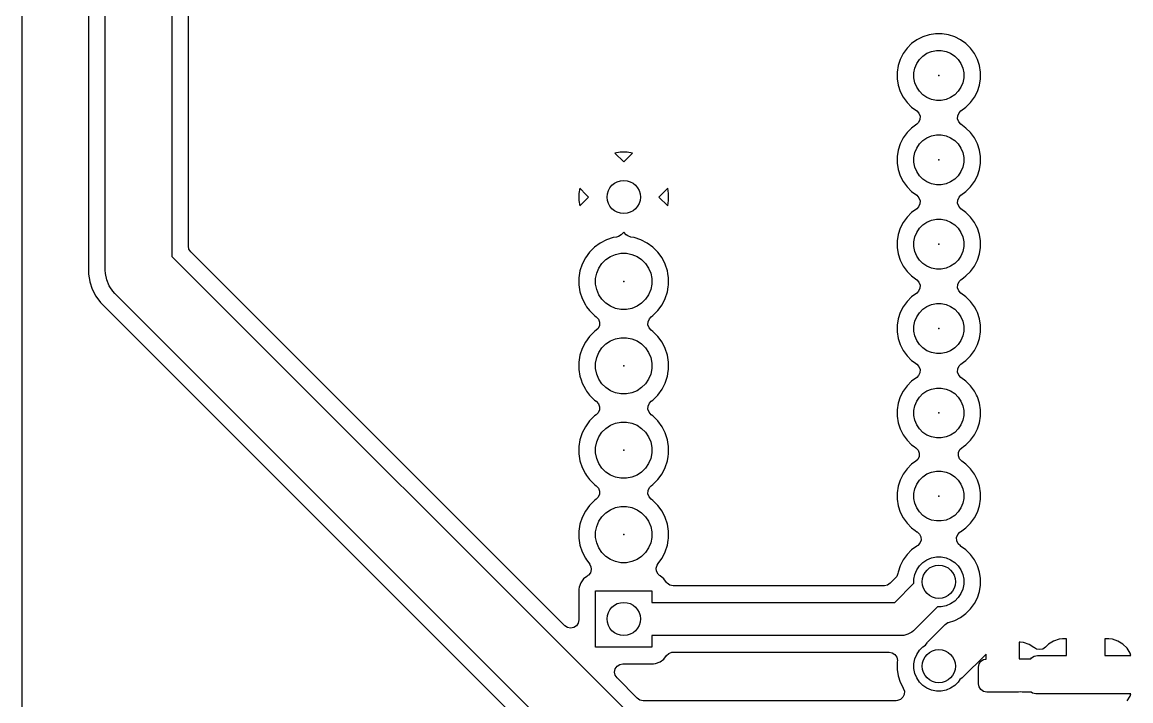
# Model space of a CAD drawing. Header units: millimetres. Extents: x 112.5 to 178.5, y -147 to -65.5.
# Drawn here: x 112.5 to 145.86, y -128.31 to -107.89 of the extents above; entities that cross this region are included whole.
import ezdxf

# ---------------------------------------------------------------- set-up
doc = ezdxf.new("R2010")
doc.units = ezdxf.units.MM
doc.layers.add('B.Cu', color=153, linetype='CONTINUOUS', true_color=0x4d7fc4)

msp = doc.modelspace()

# ---------------------------------------------------------------- linework, layer by layer
at = {"layer": 'B.Cu', "linetype": 'CONTINUOUS'}
for p, q in [((112.5005, -138.768703), (112.5005, -94.702123)), ((115, -115.35), (115, -99.25)), ((114.4995, -99.999497), (114.4995, -115.468087)), ((117, -105.974999), (117, -114.935786)), ((117.5005, -111.825033), (117.5005, -106.7245)), ((139.598439, -108.327408), (139.422502, -108.417053)), ((139.598443, -108.327407), (139.598439, -108.327408)), ((139.786239, -108.266389), (139.598443, -108.327407)), ((139.981258, -108.235501), (139.786239, -108.266389)), ((139.981266, -108.2355), (139.981258, -108.235501)), ((139.981269, -108.2355), (139.981266, -108.2355)), ((140.178731, -108.2355), (139.981269, -108.2355)), ((140.178734, -108.2355), (140.178731, -108.2355)), ((140.178741, -108.235501), (140.178734, -108.2355)), ((140.37376, -108.266389), (140.178741, -108.235501)), ((140.561556, -108.327407), (140.37376, -108.266389)), ((140.56156, -108.327408), (140.561556, -108.327407)), ((140.737497, -108.417053), (140.56156, -108.327408)), ((139.123122, -108.672746), (139.007055, -108.8325)), ((139.262746, -108.533122), (139.123122, -108.672746)), ((139.4225, -108.417055), (139.262746, -108.533122)), ((139.422502, -108.417053), (139.4225, -108.417055)), ((139.861125, -108.768467), (140.006095, -108.739631)), ((140.006095, -108.739631), (140.153905, -108.739631)), ((140.153905, -108.739631), (140.298875, -108.768467)), ((140.737498, -108.417054), (140.737497, -108.417053)), ((140.737501, -108.417056), (140.737498, -108.417054)), ((140.897252, -108.533121), (140.737501, -108.417056)), ((141.036879, -108.672748), (140.897252, -108.533121)), ((141.152944, -108.832499), (141.036879, -108.672748)), ((138.917407, -109.008443), (138.856389, -109.196239)), ((138.917408, -109.008439), (138.917407, -109.008443)), ((139.007053, -108.832502), (138.917408, -109.008439)), ((139.007055, -108.8325), (139.007053, -108.832502)), ((139.415031, -109.134567), (139.49715, -109.011667)), ((139.49715, -109.011667), (139.601667, -108.90715)), ((139.601667, -108.90715), (139.724567, -108.825031)), ((139.724567, -108.825031), (139.861125, -108.768467)), ((140.298875, -108.768467), (140.435433, -108.825031)), ((140.435433, -108.825031), (140.558333, -108.90715)), ((140.558333, -108.90715), (140.66285, -109.011667)), ((140.66285, -109.011667), (140.744969, -109.134567)), ((141.242591, -109.008439), (141.152944, -108.832499)), ((141.30361, -109.196237), (141.242591, -109.008439)), ((138.825501, -109.391258), (138.8255, -109.391273)), ((138.8255, -109.391273), (138.8255, -109.588726)), ((138.856389, -109.196239), (138.825501, -109.391258)), ((139.329631, -109.416095), (139.358467, -109.271125)), ((139.358467, -109.271125), (139.415031, -109.134567)), ((140.744969, -109.134567), (140.801533, -109.271125)), ((140.801533, -109.271125), (140.830369, -109.416095)), ((141.3345, -109.391269), (141.30361, -109.196237)), ((141.3345, -109.391273), (141.3345, -109.391269)), ((141.3345, -109.588731), (141.3345, -109.391273)), ((138.8255, -109.588726), (138.825501, -109.588741)), ((138.825501, -109.588741), (138.856389, -109.78376)), ((139.329631, -109.563905), (139.329631, -109.416095)), ((139.358467, -109.708875), (139.329631, -109.563905)), ((139.415031, -109.845433), (139.358467, -109.708875)), ((140.801533, -109.708875), (140.744969, -109.845433)), ((140.830369, -109.563905), (140.801533, -109.708875)), ((140.830369, -109.416095), (140.830369, -109.563905)), ((141.30361, -109.783763), (141.3345, -109.588731)), ((138.856389, -109.78376), (138.917407, -109.971556)), ((138.917407, -109.971556), (138.917408, -109.97156)), ((138.917408, -109.97156), (139.007053, -110.147497)), ((139.49715, -109.968333), (139.415031, -109.845433)), ((139.601667, -110.07285), (139.49715, -109.968333)), ((139.724567, -110.154969), (139.601667, -110.07285)), ((140.558333, -110.07285), (140.435433, -110.154969)), ((140.66285, -109.968333), (140.558333, -110.07285)), ((140.744969, -109.845433), (140.66285, -109.968333)), ((141.152944, -110.147501), (141.242591, -109.971561)), ((141.242591, -109.971561), (141.30361, -109.783763)), ((139.007053, -110.147497), (139.007054, -110.147498)), ((139.007054, -110.147498), (139.007056, -110.147501)), ((139.007056, -110.147501), (139.123121, -110.307252)), ((139.123121, -110.307252), (139.262748, -110.446879)), ((139.861125, -110.211533), (139.724567, -110.154969)), ((140.006095, -110.240369), (139.861125, -110.211533)), ((140.153905, -110.240369), (140.006095, -110.240369)), ((140.298875, -110.211533), (140.153905, -110.240369)), ((140.435433, -110.154969), (140.298875, -110.211533)), ((140.897252, -110.446879), (141.036879, -110.307252)), ((141.036879, -110.307252), (141.152944, -110.147501)), ((139.262748, -110.446879), (139.416457, -110.558554)), ((139.416457, -110.558554), (139.482406, -110.629897)), ((139.482406, -110.629897), (139.516033, -110.721047)), ((139.516033, -110.721047), (139.512219, -110.818127)), ((140.643966, -110.798954), (140.64778, -110.701874)), ((140.64778, -110.701874), (140.688454, -110.613643)), ((140.688454, -110.613643), (140.743543, -110.558554)), ((140.743543, -110.558554), (140.897252, -110.446879)), ((139.262746, -111.073122), (139.123122, -111.212746)), ((139.416457, -110.961446), (139.262746, -111.073122)), ((139.471545, -110.906358), (139.416457, -110.961446)), ((139.512219, -110.818127), (139.471545, -110.906358)), ((140.677593, -110.890103), (140.643966, -110.798954)), ((140.743543, -110.961446), (140.677593, -110.890103)), ((140.89725, -111.073119), (140.743543, -110.961446)), ((140.897252, -111.073121), (140.89725, -111.073119)), ((141.036879, -111.212748), (140.897252, -111.073121)), ((139.007053, -111.372502), (138.917408, -111.548439)), ((139.007055, -111.3725), (139.007053, -111.372502)), ((139.123122, -111.212746), (139.007055, -111.3725)), ((139.601667, -111.44715), (139.724567, -111.365031)), ((139.724567, -111.365031), (139.861125, -111.308467)), ((139.861125, -111.308467), (140.006095, -111.279631)), ((140.006095, -111.279631), (140.153905, -111.279631)), ((140.153905, -111.279631), (140.298875, -111.308467)), ((140.298875, -111.308467), (140.435433, -111.365031)), ((140.435433, -111.365031), (140.558333, -111.44715)), ((141.152944, -111.372499), (141.036879, -111.212748)), ((141.242591, -111.548439), (141.152944, -111.372499)), ((138.856389, -111.736239), (138.825501, -111.931258)), ((138.917407, -111.548443), (138.856389, -111.736239)), ((138.917408, -111.548439), (138.917407, -111.548443)), ((139.358467, -111.811125), (139.415031, -111.674567)), ((139.415031, -111.674567), (139.49715, -111.551667)), ((139.49715, -111.551667), (139.601667, -111.44715)), ((140.558333, -111.44715), (140.66285, -111.551667)), ((140.66285, -111.551667), (140.744969, -111.674567)), ((140.744969, -111.674567), (140.801533, -111.811125)), ((141.30361, -111.736237), (141.242591, -111.548439)), ((141.3345, -111.931269), (141.30361, -111.736237)), ((117.5005, -113.043757), (117.5005, -111.825033)), ((130.493741, -111.800001), (130.335694, -111.825033)), ((130.335694, -111.825033), (130.6, -112.089339)), ((130.493757, -111.8), (130.493741, -111.800001)), ((130.706243, -111.8), (130.493757, -111.8)), ((130.6, -112.089339), (130.864305, -111.825034)), ((130.706255, -111.800001), (130.706243, -111.8)), ((130.864304, -111.825033), (130.706255, -111.800001)), ((130.864305, -111.825034), (130.864304, -111.825033)), ((138.825501, -111.931258), (138.8255, -111.931273)), ((138.8255, -111.931273), (138.8255, -112.128726)), ((139.329631, -111.956095), (139.358467, -111.811125)), ((139.329631, -112.103905), (139.329631, -111.956095)), ((140.801533, -111.811125), (140.830369, -111.956095)), ((140.830369, -111.956095), (140.830369, -112.103905)), ((141.3345, -112.128731), (141.3345, -111.931269)), ((138.8255, -112.128726), (138.825501, -112.128741)), ((138.825501, -112.128741), (138.856389, -112.32376)), ((138.856389, -112.32376), (138.917407, -112.511556)), ((139.358467, -112.248875), (139.329631, -112.103905)), ((139.415031, -112.385433), (139.358467, -112.248875)), ((139.49715, -112.508333), (139.415031, -112.385433)), ((140.744969, -112.385433), (140.66285, -112.508333)), ((140.801533, -112.248875), (140.744969, -112.385433)), ((140.830369, -112.103905), (140.801533, -112.248875)), ((141.242591, -112.511561), (141.30361, -112.323763)), ((141.30361, -112.323763), (141.3345, -112.128731)), ((138.917407, -112.511556), (138.917408, -112.51156)), ((138.917408, -112.51156), (139.007053, -112.687497)), ((139.007053, -112.687497), (139.007054, -112.687498)), ((139.007054, -112.687498), (139.007056, -112.687501)), ((139.007056, -112.687501), (139.123121, -112.847252)), ((139.601667, -112.61285), (139.49715, -112.508333)), ((139.724567, -112.694969), (139.601667, -112.61285)), ((139.861125, -112.751533), (139.724567, -112.694969)), ((140.435433, -112.694969), (140.298875, -112.751533)), ((140.558333, -112.61285), (140.435433, -112.694969)), ((140.66285, -112.508333), (140.558333, -112.61285)), ((141.036879, -112.847252), (141.152944, -112.687501)), ((141.152944, -112.687501), (141.242591, -112.511561)), ((117.5005, -114.625333), (117.5005, -113.043757)), ((129.250001, -113.043741), (129.25, -113.043757)), ((129.25, -113.043757), (129.25, -113.256242)), ((129.275033, -112.885694), (129.250001, -113.043741)), ((129.473513, -113.084174), (129.275033, -112.885694)), ((131.924964, -112.885693), (131.66066, -113.149999)), ((131.949999, -113.043745), (131.924964, -112.885693)), ((131.95, -113.043756), (131.949999, -113.043745)), ((131.95, -113.256245), (131.95, -113.043756)), ((139.123121, -112.847252), (139.262748, -112.986879)), ((139.262748, -112.986879), (139.416457, -113.098554)), ((140.006095, -112.780369), (139.861125, -112.751533)), ((140.153905, -112.780369), (140.006095, -112.780369)), ((140.298875, -112.751533), (140.153905, -112.780369)), ((140.743543, -113.098554), (140.897252, -112.986879)), ((140.897252, -112.986879), (141.036879, -112.847252)), ((129.25, -113.256242), (129.250001, -113.256255)), ((129.250001, -113.256255), (129.275033, -113.414304)), ((129.275034, -113.414305), (129.539339, -113.15)), ((129.539339, -113.15), (129.473513, -113.084174)), ((131.66066, -113.149999), (131.924965, -113.414304)), ((131.924965, -113.414304), (131.949999, -113.256254)), ((131.949999, -113.256254), (131.95, -113.256245)), ((139.416457, -113.098554), (139.482406, -113.169897)), ((139.512219, -113.358127), (139.471545, -113.446358)), ((139.482406, -113.169897), (139.516033, -113.261047)), ((139.516033, -113.261047), (139.512219, -113.358127)), ((140.643966, -113.338954), (140.64778, -113.241874)), ((140.677593, -113.430103), (140.643966, -113.338954)), ((140.64778, -113.241874), (140.688454, -113.153643)), ((140.688454, -113.153643), (140.743543, -113.098554)), ((129.275033, -113.414304), (129.275034, -113.414305)), ((139.262746, -113.613122), (139.123122, -113.752746)), ((139.416457, -113.501446), (139.262746, -113.613122)), ((139.471545, -113.446358), (139.416457, -113.501446)), ((140.743543, -113.501446), (140.677593, -113.430103)), ((140.89725, -113.613119), (140.743543, -113.501446)), ((140.897252, -113.613121), (140.89725, -113.613119)), ((141.036879, -113.752748), (140.897252, -113.613121)), ((139.007053, -113.912502), (138.917408, -114.088439)), ((139.007055, -113.9125), (139.007053, -113.912502)), ((139.123122, -113.752746), (139.007055, -113.9125)), ((139.49715, -114.091667), (139.601667, -113.98715)), ((139.601667, -113.98715), (139.724567, -113.905031)), ((139.724567, -113.905031), (139.861125, -113.848467)), ((139.861125, -113.848467), (140.006095, -113.819631)), ((140.006095, -113.819631), (140.153905, -113.819631)), ((140.153905, -113.819631), (140.298875, -113.848467)), ((140.298875, -113.848467), (140.435433, -113.905031)), ((140.435433, -113.905031), (140.558333, -113.98715)), ((140.558333, -113.98715), (140.66285, -114.091667)), ((141.152944, -113.912499), (141.036879, -113.752748)), ((141.152945, -113.912501), (141.152944, -113.912499)), ((141.152946, -113.912502), (141.152945, -113.912501)), ((141.20691, -114.018412), (141.152946, -113.912502)), ((141.242591, -114.088439), (141.20691, -114.018412)), ((130.283753, -114.372755), (130.081592, -114.438441)), ((130.283767, -114.372751), (130.283753, -114.372755)), ((130.387007, -114.3564), (130.283767, -114.372751)), ((130.443341, -114.340513), (130.387007, -114.3564)), ((130.524122, -114.286537), (130.443341, -114.340513)), ((130.6, -114.21066), (130.524122, -114.286537)), ((130.675877, -114.286536), (130.6, -114.21066)), ((130.721843, -114.322773), (130.675877, -114.286536)), ((130.812993, -114.3564), (130.721843, -114.322773)), ((130.916232, -114.372751), (130.812993, -114.3564)), ((130.916241, -114.372753), (130.916232, -114.372751)), ((130.916243, -114.372754), (130.916241, -114.372753)), ((130.916246, -114.372755), (130.916243, -114.372754)), ((131.118407, -114.438441), (130.916246, -114.372755)), ((138.856389, -114.276239), (138.825501, -114.471258)), ((138.917407, -114.088443), (138.856389, -114.276239)), ((138.917408, -114.088439), (138.917407, -114.088443)), ((139.329631, -114.496095), (139.358467, -114.351125)), ((139.358467, -114.351125), (139.415031, -114.214567)), ((139.415031, -114.214567), (139.49715, -114.091667)), ((140.66285, -114.091667), (140.744969, -114.214567)), ((140.744969, -114.214567), (140.801533, -114.351125)), ((140.801533, -114.351125), (140.830369, -114.496095)), ((141.30361, -114.276237), (141.242591, -114.088439)), ((141.3345, -114.471269), (141.30361, -114.276237)), ((117.519454, -114.720621), (117.5005, -114.625333)), ((117.57343, -114.801403), (117.519454, -114.720621)), ((129.720206, -114.659897), (129.569897, -114.810206)), ((129.892182, -114.53495), (129.720206, -114.659897)), ((130.081592, -114.438441), (129.892182, -114.53495)), ((131.118409, -114.438442), (131.118407, -114.438441)), ((131.118412, -114.438443), (131.118409, -114.438442)), ((131.307816, -114.534949), (131.118412, -114.438443)), ((131.479792, -114.659896), (131.307816, -114.534949)), ((131.630104, -114.810208), (131.479792, -114.659896)), ((138.825501, -114.471258), (138.8255, -114.471273)), ((138.8255, -114.471273), (138.8255, -114.668726)), ((138.8255, -114.668726), (138.825501, -114.668741)), ((138.825501, -114.668741), (138.856389, -114.86376)), ((139.329631, -114.643905), (139.329631, -114.496095)), ((139.358467, -114.788875), (139.329631, -114.643905)), ((140.830369, -114.643905), (140.801533, -114.788875)), ((140.830369, -114.496095), (140.830369, -114.643905)), ((141.30361, -114.863763), (141.3345, -114.668731)), ((141.3345, -114.668731), (141.3345, -114.471269)), ((117, -114.935786), (130.874214, -128.81)), ((128.82443, -126.052403), (117.57343, -114.801403)), ((129.44495, -114.982182), (129.348441, -115.171592)), ((129.569897, -114.810206), (129.44495, -114.982182)), ((129.942941, -115.150766), (130.060766, -115.032941)), ((130.060766, -115.032941), (130.199313, -114.940367)), ((130.199313, -114.940367), (130.353258, -114.876601)), ((130.353258, -114.876601), (130.516685, -114.844093)), ((130.516685, -114.844093), (130.683315, -114.844093)), ((130.683315, -114.844093), (130.846742, -114.876601)), ((130.846742, -114.876601), (131.000687, -114.940367)), ((131.000687, -114.940367), (131.139234, -115.032941)), ((131.139234, -115.032941), (131.257059, -115.150766)), ((131.755051, -114.982184), (131.630104, -114.810208)), ((131.851557, -115.171588), (131.755051, -114.982184)), ((138.856389, -114.86376), (138.917407, -115.051556)), ((138.917407, -115.051556), (138.917408, -115.05156)), ((138.917408, -115.05156), (139.007053, -115.227497)), ((139.415031, -114.925433), (139.358467, -114.788875)), ((139.49715, -115.048333), (139.415031, -114.925433)), ((139.601667, -115.15285), (139.49715, -115.048333)), ((140.66285, -115.048333), (140.558333, -115.15285)), ((140.744969, -114.925433), (140.66285, -115.048333)), ((140.801533, -114.788875), (140.744969, -114.925433)), ((141.152944, -115.227501), (141.242591, -115.051561)), ((141.242591, -115.051561), (141.30361, -114.863763)), ((115.004815, -115.448017), (115, -115.35)), ((129.282753, -115.373759), (129.2495, -115.583703)), ((129.348441, -115.171592), (129.282753, -115.373759)), ((129.786601, -115.443258), (129.850367, -115.289313)), ((129.850367, -115.289313), (129.942941, -115.150766)), ((131.257059, -115.150766), (131.349633, -115.289313)), ((131.349633, -115.289313), (131.413399, -115.443258)), ((131.917246, -115.373757), (131.851557, -115.171588)), ((131.928941, -115.447601), (131.917246, -115.373757)), ((139.007053, -115.227497), (139.007054, -115.227498)), ((139.007054, -115.227498), (139.007056, -115.227501)), ((139.007056, -115.227501), (139.123121, -115.387252)), ((139.123121, -115.387252), (139.262748, -115.526879)), ((139.724567, -115.234969), (139.601667, -115.15285)), ((139.861125, -115.291533), (139.724567, -115.234969)), ((140.006095, -115.320369), (139.861125, -115.291533)), ((140.153905, -115.320369), (140.006095, -115.320369)), ((140.298875, -115.291533), (140.153905, -115.320369)), ((140.435433, -115.234969), (140.298875, -115.291533)), ((140.558333, -115.15285), (140.435433, -115.234969)), ((140.897252, -115.526879), (141.036879, -115.387252)), ((141.036879, -115.387252), (141.152944, -115.227501)), ((114.4995, -115.468087), (114.499501, -115.468103)), ((114.499501, -115.468103), (114.535223, -115.693643)), ((114.535223, -115.693643), (114.536447, -115.701368)), ((114.536447, -115.701368), (114.609432, -115.925992)), ((115.04306, -115.640285), (115.004815, -115.448017)), ((115.118079, -115.821397), (115.04306, -115.640285)), ((129.2495, -115.583703), (129.2495, -115.796296)), ((129.754093, -115.606685), (129.786601, -115.443258)), ((129.754093, -115.773315), (129.754093, -115.606685)), ((131.413399, -115.443258), (131.445907, -115.606685)), ((131.445907, -115.606685), (131.445907, -115.773315)), ((131.950499, -115.583703), (131.928941, -115.447601)), ((131.9505, -115.583715), (131.950499, -115.583703)), ((131.9505, -115.796284), (131.9505, -115.583715)), ((139.262748, -115.526879), (139.340974, -115.583713)), ((139.340974, -115.583713), (139.416457, -115.638554)), ((139.416457, -115.638554), (139.482406, -115.709897)), ((139.482406, -115.709897), (139.516033, -115.801047)), ((140.64778, -115.781874), (140.688454, -115.693643)), ((140.688454, -115.693643), (140.743543, -115.638554)), ((140.743543, -115.638554), (140.819026, -115.583713)), ((140.819026, -115.583713), (140.897252, -115.526879)), ((114.609432, -115.925992), (114.716657, -116.136434)), ((115.140866, -115.8555), (115.118079, -115.821397)), ((115.226989, -115.984394), (115.140866, -115.8555)), ((115.292893, -116.057107), (115.226989, -115.984394)), ((129.752893, -130.517107), (115.292893, -116.057107)), ((129.2495, -115.796296), (129.282753, -116.00624)), ((129.282753, -116.00624), (129.282754, -116.006243)), ((129.282754, -116.006243), (129.348443, -116.208412)), ((129.786601, -115.936742), (129.754093, -115.773315)), ((129.850367, -116.090687), (129.786601, -115.936742)), ((131.413399, -115.936742), (131.349633, -116.090687)), ((131.445907, -115.773315), (131.413399, -115.936742)), ((131.851557, -116.208412), (131.917246, -116.006243)), ((131.917246, -116.006243), (131.941122, -115.8555)), ((131.941122, -115.8555), (131.950499, -115.796296)), ((131.950499, -115.796296), (131.9505, -115.796284)), ((139.416457, -116.041446), (139.262746, -116.153122)), ((139.471545, -115.986358), (139.416457, -116.041446)), ((139.512219, -115.898127), (139.471545, -115.986358)), ((139.516033, -115.801047), (139.512219, -115.898127)), ((140.643966, -115.878954), (140.64778, -115.781874)), ((140.677593, -115.970103), (140.643966, -115.878954)), ((140.743543, -116.041446), (140.677593, -115.970103)), ((140.89725, -116.153119), (140.743543, -116.041446)), ((114.716657, -116.136434), (114.855483, -116.32751)), ((114.855483, -116.32751), (129.48249, -130.954517)), ((129.348443, -116.208412), (129.444949, -116.397816)), ((129.444949, -116.397816), (129.484681, -116.452502)), ((129.942941, -116.229234), (129.850367, -116.090687)), ((130.060766, -116.347059), (129.942941, -116.229234)), ((130.199313, -116.439633), (130.060766, -116.347059)), ((131.139234, -116.347059), (131.000687, -116.439633)), ((131.257059, -116.229234), (131.139234, -116.347059)), ((131.349633, -116.090687), (131.257059, -116.229234)), ((131.630104, -116.569792), (131.755051, -116.397816)), ((131.755051, -116.397816), (131.851557, -116.208412)), ((139.123122, -116.292746), (139.007055, -116.4525)), ((139.262746, -116.153122), (139.123122, -116.292746)), ((139.724567, -116.445031), (139.861125, -116.388467)), ((139.861125, -116.388467), (140.006095, -116.359631)), ((140.006095, -116.359631), (140.153905, -116.359631)), ((140.153905, -116.359631), (140.298875, -116.388467)), ((140.298875, -116.388467), (140.435433, -116.445031)), ((140.897252, -116.153121), (140.89725, -116.153119)), ((141.036879, -116.292748), (140.897252, -116.153121)), ((141.152944, -116.452499), (141.036879, -116.292748)), ((129.484681, -116.452502), (129.569897, -116.569793)), ((129.569897, -116.569793), (129.720207, -116.720103)), ((129.720207, -116.720103), (129.773131, -116.758555)), ((130.353258, -116.503399), (130.199313, -116.439633)), ((130.516685, -116.535907), (130.353258, -116.503399)), ((130.683315, -116.535907), (130.516685, -116.535907)), ((130.846742, -116.503399), (130.683315, -116.535907)), ((131.000687, -116.439633), (130.846742, -116.503399)), ((131.426867, -116.758555), (131.479792, -116.720104)), ((131.479792, -116.720104), (131.630104, -116.569792)), ((138.917407, -116.628443), (138.856389, -116.816239)), ((138.917408, -116.628439), (138.917407, -116.628443)), ((139.007053, -116.452502), (138.917408, -116.628439)), ((139.007055, -116.4525), (139.007053, -116.452502)), ((139.415031, -116.754567), (139.49715, -116.631667)), ((139.49715, -116.631667), (139.601667, -116.52715)), ((139.601667, -116.52715), (139.724567, -116.445031)), ((140.435433, -116.445031), (140.558333, -116.52715)), ((140.558333, -116.52715), (140.66285, -116.631667)), ((140.66285, -116.631667), (140.744969, -116.754567)), ((141.152945, -116.452501), (141.152944, -116.452499)), ((141.152946, -116.452502), (141.152945, -116.452501)), ((141.212709, -116.569793), (141.152946, -116.452502)), ((141.242591, -116.628439), (141.212709, -116.569793)), ((141.30361, -116.816237), (141.242591, -116.628439)), ((129.773131, -116.758555), (129.83908, -116.829899)), ((129.868892, -117.018129), (129.828217, -117.106359)), ((129.83908, -116.829899), (129.872707, -116.921049)), ((129.872707, -116.921049), (129.868892, -117.018129)), ((131.327293, -116.998953), (131.331107, -116.901873)), ((131.36092, -117.090103), (131.327293, -116.998953)), ((131.331107, -116.901873), (131.371781, -116.813642)), ((131.371781, -116.813642), (131.426867, -116.758555)), ((138.825501, -117.011258), (138.8255, -117.011273)), ((138.8255, -117.011273), (138.8255, -117.208726)), ((138.856389, -116.816239), (138.825501, -117.011258)), ((139.329631, -117.036095), (139.358467, -116.891125)), ((139.329631, -117.183905), (139.329631, -117.036095)), ((139.358467, -116.891125), (139.415031, -116.754567)), ((140.744969, -116.754567), (140.801533, -116.891125)), ((140.801533, -116.891125), (140.830369, -117.036095)), ((140.830369, -117.036095), (140.830369, -117.183905)), ((141.3345, -117.011269), (141.30361, -116.816237)), ((141.3345, -117.208731), (141.3345, -117.011269)), ((129.569897, -117.350206), (129.44495, -117.522182)), ((129.720207, -117.199896), (129.569897, -117.350206)), ((129.773131, -117.161445), (129.720207, -117.199896)), ((129.828217, -117.106359), (129.773131, -117.161445)), ((130.353258, -117.416601), (130.516685, -117.384093)), ((130.516685, -117.384093), (130.683315, -117.384093)), ((130.683315, -117.384093), (130.846742, -117.416601)), ((131.426867, -117.161444), (131.36092, -117.090103)), ((131.479792, -117.199896), (131.426867, -117.161444)), ((131.630104, -117.350208), (131.479792, -117.199896)), ((131.755051, -117.522184), (131.630104, -117.350208)), ((138.8255, -117.208726), (138.825501, -117.208741)), ((138.825501, -117.208741), (138.856389, -117.40376)), ((138.856389, -117.40376), (138.917407, -117.591556)), ((139.358467, -117.328875), (139.329631, -117.183905)), ((139.415031, -117.465433), (139.358467, -117.328875)), ((140.801533, -117.328875), (140.744969, -117.465433)), ((140.830369, -117.183905), (140.801533, -117.328875)), ((141.242591, -117.591561), (141.30361, -117.403763)), ((141.30361, -117.403763), (141.3345, -117.208731)), ((129.348441, -117.711592), (129.282753, -117.913759)), ((129.44495, -117.522182), (129.348441, -117.711592)), ((129.850367, -117.829313), (129.942941, -117.690766)), ((129.942941, -117.690766), (130.060766, -117.572941)), ((130.060766, -117.572941), (130.199313, -117.480367)), ((130.199313, -117.480367), (130.353258, -117.416601)), ((130.846742, -117.416601), (131.000687, -117.480367)), ((131.000687, -117.480367), (131.139234, -117.572941)), ((131.139234, -117.572941), (131.257059, -117.690766)), ((131.257059, -117.690766), (131.349633, -117.829313)), ((131.851557, -117.711588), (131.755051, -117.522184)), ((131.917246, -117.913757), (131.851557, -117.711588)), ((138.917407, -117.591556), (138.917408, -117.59156)), ((138.917408, -117.59156), (139.007053, -117.767497)), ((139.49715, -117.588333), (139.415031, -117.465433)), ((139.601667, -117.69285), (139.49715, -117.588333)), ((139.724567, -117.774969), (139.601667, -117.69285)), ((140.558333, -117.69285), (140.435433, -117.774969)), ((140.66285, -117.588333), (140.558333, -117.69285)), ((140.744969, -117.465433), (140.66285, -117.588333)), ((141.152944, -117.767501), (141.242591, -117.591561)), ((129.282753, -117.913759), (129.2495, -118.123703)), ((129.754093, -118.146685), (129.786601, -117.983258)), ((129.786601, -117.983258), (129.850367, -117.829313)), ((131.349633, -117.829313), (131.413399, -117.983258)), ((131.413399, -117.983258), (131.445907, -118.146685)), ((131.928161, -117.982673), (131.917246, -117.913757)), ((131.950499, -118.123703), (131.928161, -117.982673)), ((139.007053, -117.767497), (139.007054, -117.767498)), ((139.007054, -117.767498), (139.007056, -117.767501)), ((139.007056, -117.767501), (139.123121, -117.927252)), ((139.123121, -117.927252), (139.262748, -118.066879)), ((139.262748, -118.066879), (139.340974, -118.123713)), ((139.861125, -117.831533), (139.724567, -117.774969)), ((140.006095, -117.860369), (139.861125, -117.831533)), ((140.153905, -117.860369), (140.006095, -117.860369)), ((140.298875, -117.831533), (140.153905, -117.860369)), ((140.435433, -117.774969), (140.298875, -117.831533)), ((140.819026, -118.123713), (140.897252, -118.066879)), ((140.897252, -118.066879), (141.036879, -117.927252)), ((141.036879, -117.927252), (141.152944, -117.767501)), ((129.2495, -118.123703), (129.2495, -118.336296)), ((129.2495, -118.336296), (129.282753, -118.54624)), ((129.754093, -118.313315), (129.754093, -118.146685)), ((129.786601, -118.476742), (129.754093, -118.313315)), ((131.445907, -118.313315), (131.413399, -118.476742)), ((131.445907, -118.146685), (131.445907, -118.313315)), ((131.917246, -118.546243), (131.941122, -118.3955)), ((131.941122, -118.3955), (131.950499, -118.336296)), ((131.9505, -118.123715), (131.950499, -118.123703)), ((131.950499, -118.336296), (131.9505, -118.336284)), ((131.9505, -118.336284), (131.9505, -118.123715)), ((139.340974, -118.123713), (139.416457, -118.178554)), ((139.416457, -118.178554), (139.482406, -118.249897)), ((139.482406, -118.249897), (139.516033, -118.341047)), ((139.516033, -118.341047), (139.512219, -118.438127)), ((140.643966, -118.418954), (140.64778, -118.321874)), ((140.64778, -118.321874), (140.688454, -118.233643)), ((140.688454, -118.233643), (140.743543, -118.178554)), ((140.743543, -118.178554), (140.819026, -118.123713)), ((129.282753, -118.54624), (129.316259, -118.649362)), ((129.316259, -118.649362), (129.348443, -118.748412)), ((129.348443, -118.748412), (129.444949, -118.937816)), ((129.850367, -118.630687), (129.786601, -118.476742)), ((129.942941, -118.769234), (129.850367, -118.630687)), ((131.349633, -118.630687), (131.257059, -118.769234)), ((131.413399, -118.476742), (131.349633, -118.630687)), ((131.755051, -118.937816), (131.851557, -118.748412)), ((131.851557, -118.748412), (131.917246, -118.546243)), ((139.262746, -118.693122), (139.123122, -118.832746)), ((139.416457, -118.581446), (139.262746, -118.693122)), ((139.471545, -118.526358), (139.416457, -118.581446)), ((139.512219, -118.438127), (139.471545, -118.526358)), ((140.677593, -118.510103), (140.643966, -118.418954)), ((140.743543, -118.581446), (140.677593, -118.510103)), ((140.89725, -118.693119), (140.743543, -118.581446)), ((140.897252, -118.693121), (140.89725, -118.693119)), ((141.036879, -118.832748), (140.897252, -118.693121)), ((129.444949, -118.937816), (129.484681, -118.992502)), ((129.484681, -118.992502), (129.569897, -119.109793)), ((130.060766, -118.887059), (129.942941, -118.769234)), ((130.199313, -118.979633), (130.060766, -118.887059)), ((130.353258, -119.043399), (130.199313, -118.979633)), ((130.516685, -119.075907), (130.353258, -119.043399)), ((130.683315, -119.075907), (130.516685, -119.075907)), ((130.846742, -119.043399), (130.683315, -119.075907)), ((131.000687, -118.979633), (130.846742, -119.043399)), ((131.139234, -118.887059), (131.000687, -118.979633)), ((131.257059, -118.769234), (131.139234, -118.887059)), ((131.630104, -119.109792), (131.755051, -118.937816)), ((139.007053, -118.992502), (138.917408, -119.168439)), ((139.007055, -118.9925), (139.007053, -118.992502)), ((139.123122, -118.832746), (139.007055, -118.9925)), ((139.49715, -119.171667), (139.601667, -119.06715)), ((139.601667, -119.06715), (139.724567, -118.985031)), ((139.724567, -118.985031), (139.861125, -118.928467)), ((139.861125, -118.928467), (140.006095, -118.899631)), ((140.006095, -118.899631), (140.153905, -118.899631)), ((140.153905, -118.899631), (140.298875, -118.928467)), ((140.298875, -118.928467), (140.435433, -118.985031)), ((140.435433, -118.985031), (140.558333, -119.06715)), ((140.558333, -119.06715), (140.66285, -119.171667)), ((141.152944, -118.992499), (141.036879, -118.832748)), ((141.152945, -118.992501), (141.152944, -118.992499)), ((141.152946, -118.992502), (141.152945, -118.992501)), ((141.212709, -119.109793), (141.152946, -118.992502)), ((129.569897, -119.109793), (129.720207, -119.260103)), ((129.720207, -119.260103), (129.773131, -119.298555)), ((129.773131, -119.298555), (129.83908, -119.369899)), ((129.83908, -119.369899), (129.872707, -119.461049)), ((131.331107, -119.441873), (131.371781, -119.353642)), ((131.371781, -119.353642), (131.426867, -119.298555)), ((131.426867, -119.298555), (131.479792, -119.260104)), ((131.479792, -119.260104), (131.630104, -119.109792)), ((138.856389, -119.356239), (138.825501, -119.551258)), ((138.917407, -119.168443), (138.856389, -119.356239)), ((138.917408, -119.168439), (138.917407, -119.168443)), ((139.358467, -119.431125), (139.415031, -119.294567)), ((139.415031, -119.294567), (139.49715, -119.171667)), ((140.66285, -119.171667), (140.744969, -119.294567)), ((140.744969, -119.294567), (140.801533, -119.431125)), ((141.242591, -119.168439), (141.212709, -119.109793)), ((141.30361, -119.356237), (141.242591, -119.168439)), ((141.3345, -119.551269), (141.30361, -119.356237)), ((129.720207, -119.739896), (129.569897, -119.890206)), ((129.773131, -119.701445), (129.720207, -119.739896)), ((129.828217, -119.646359), (129.773131, -119.701445)), ((129.868892, -119.558129), (129.828217, -119.646359)), ((129.872707, -119.461049), (129.868892, -119.558129)), ((131.327293, -119.538953), (131.331107, -119.441873)), ((131.36092, -119.630103), (131.327293, -119.538953)), ((131.426867, -119.701444), (131.36092, -119.630103)), ((131.479792, -119.739896), (131.426867, -119.701444)), ((131.630104, -119.890208), (131.479792, -119.739896)), ((138.825501, -119.551258), (138.8255, -119.551273)), ((138.8255, -119.551273), (138.8255, -119.748726)), ((138.8255, -119.748726), (138.825501, -119.748741)), ((138.825501, -119.748741), (138.856389, -119.94376)), ((139.329631, -119.576095), (139.358467, -119.431125)), ((139.329631, -119.723905), (139.329631, -119.576095)), ((139.358467, -119.868875), (139.329631, -119.723905)), ((140.801533, -119.431125), (140.830369, -119.576095)), ((140.830369, -119.723905), (140.801533, -119.868875)), ((140.830369, -119.576095), (140.830369, -119.723905)), ((141.30361, -119.943763), (141.3345, -119.748731)), ((141.3345, -119.748731), (141.3345, -119.551269)), ((129.44495, -120.062182), (129.348441, -120.251592)), ((129.569897, -119.890206), (129.44495, -120.062182)), ((130.060766, -120.112941), (130.199313, -120.020367)), ((130.199313, -120.020367), (130.353258, -119.956601)), ((130.353258, -119.956601), (130.516685, -119.924093)), ((130.516685, -119.924093), (130.683315, -119.924093)), ((130.683315, -119.924093), (130.846742, -119.956601)), ((130.846742, -119.956601), (131.000687, -120.020367)), ((131.000687, -120.020367), (131.139234, -120.112941)), ((131.755051, -120.062184), (131.630104, -119.890208)), ((131.851557, -120.251588), (131.755051, -120.062184)), ((138.856389, -119.94376), (138.917407, -120.131556)), ((139.415031, -120.005433), (139.358467, -119.868875)), ((139.49715, -120.128333), (139.415031, -120.005433)), ((140.744969, -120.005433), (140.66285, -120.128333)), ((140.801533, -119.868875), (140.744969, -120.005433)), ((141.242591, -120.131561), (141.30361, -119.943763)), ((129.348441, -120.251592), (129.282753, -120.453759)), ((129.786601, -120.523258), (129.850367, -120.369313)), ((129.850367, -120.369313), (129.942941, -120.230766)), ((129.942941, -120.230766), (130.060766, -120.112941)), ((131.139234, -120.112941), (131.257059, -120.230766)), ((131.257059, -120.230766), (131.349633, -120.369313)), ((131.349633, -120.369313), (131.413399, -120.523258)), ((131.917246, -120.453757), (131.851557, -120.251588)), ((138.917407, -120.131556), (138.917408, -120.13156)), ((138.917408, -120.13156), (139.007053, -120.307497)), ((139.007053, -120.307497), (139.007054, -120.307498)), ((139.007054, -120.307498), (139.007056, -120.307501)), ((139.007056, -120.307501), (139.123121, -120.467252)), ((139.601667, -120.23285), (139.49715, -120.128333)), ((139.724567, -120.314969), (139.601667, -120.23285)), ((139.861125, -120.371533), (139.724567, -120.314969)), ((140.006095, -120.400369), (139.861125, -120.371533)), ((140.153905, -120.400369), (140.006095, -120.400369)), ((140.298875, -120.371533), (140.153905, -120.400369)), ((140.435433, -120.314969), (140.298875, -120.371533)), ((140.558333, -120.23285), (140.435433, -120.314969)), ((140.66285, -120.128333), (140.558333, -120.23285)), ((141.036879, -120.467252), (141.152944, -120.307501)), ((141.152944, -120.307501), (141.242591, -120.131561)), ((129.282753, -120.453759), (129.2495, -120.663703)), ((129.2495, -120.663703), (129.2495, -120.876296)), ((129.754093, -120.686685), (129.786601, -120.523258)), ((129.754093, -120.853315), (129.754093, -120.686685)), ((131.413399, -120.523258), (131.445907, -120.686685)), ((131.445907, -120.686685), (131.445907, -120.853315)), ((131.928941, -120.527601), (131.917246, -120.453757)), ((131.950499, -120.663703), (131.928941, -120.527601)), ((131.9505, -120.663715), (131.950499, -120.663703)), ((131.9505, -120.876284), (131.9505, -120.663715)), ((139.123121, -120.467252), (139.262748, -120.606879)), ((139.262748, -120.606879), (139.340974, -120.663713)), ((139.340974, -120.663713), (139.388929, -120.698554)), ((139.388929, -120.698554), (139.454878, -120.769897)), ((140.715982, -120.753643), (140.771071, -120.698554)), ((140.771071, -120.698554), (140.81904, -120.663703)), ((140.81904, -120.663703), (140.897252, -120.606879)), ((140.897252, -120.606879), (141.036879, -120.467252)), ((129.2495, -120.876296), (129.282753, -121.08624)), ((129.786601, -121.016742), (129.754093, -120.853315)), ((129.850367, -121.170687), (129.786601, -121.016742)), ((131.413399, -121.016742), (131.349633, -121.170687)), ((131.445907, -120.853315), (131.413399, -121.016742)), ((131.917246, -121.086243), (131.937538, -120.958127)), ((131.937538, -120.958127), (131.950499, -120.876296)), ((131.950499, -120.876296), (131.9505, -120.876284)), ((139.444017, -121.046358), (139.388929, -121.101446)), ((139.484691, -120.958127), (139.444017, -121.046358)), ((139.454878, -120.769897), (139.488505, -120.861047)), ((139.488505, -120.861047), (139.484691, -120.958127)), ((140.671494, -120.938954), (140.675308, -120.841873)), ((140.705121, -121.030103), (140.671494, -120.938954)), ((140.675308, -120.841873), (140.715982, -120.753643)), ((140.771071, -121.101446), (140.705121, -121.030103)), ((129.282753, -121.08624), (129.282754, -121.086243)), ((129.282754, -121.086243), (129.348443, -121.288412)), ((129.348443, -121.288412), (129.444949, -121.477816)), ((129.942941, -121.309234), (129.850367, -121.170687)), ((130.060766, -121.427059), (129.942941, -121.309234)), ((131.257059, -121.309234), (131.139234, -121.427059)), ((131.349633, -121.170687), (131.257059, -121.309234)), ((131.755051, -121.477816), (131.851557, -121.288412)), ((131.851557, -121.288412), (131.917246, -121.086243)), ((139.123122, -121.332746), (139.007055, -121.4925)), ((139.262746, -121.193122), (139.123122, -121.332746)), ((139.388929, -121.101446), (139.262746, -121.193122)), ((139.861125, -121.428467), (140.006095, -121.399631)), ((140.006095, -121.399631), (140.153905, -121.399631)), ((140.153905, -121.399631), (140.298875, -121.428467)), ((140.89725, -121.193119), (140.771071, -121.101446)), ((140.897252, -121.193121), (140.89725, -121.193119)), ((141.036879, -121.332748), (140.897252, -121.193121)), ((141.152944, -121.492499), (141.036879, -121.332748)), ((129.444949, -121.477816), (129.484681, -121.532502)), ((129.484681, -121.532502), (129.569897, -121.649793)), ((129.569897, -121.649793), (129.720207, -121.800103)), ((130.199313, -121.519633), (130.060766, -121.427059)), ((130.353258, -121.583399), (130.199313, -121.519633)), ((130.516685, -121.615907), (130.353258, -121.583399)), ((130.683315, -121.615907), (130.516685, -121.615907)), ((130.846742, -121.583399), (130.683315, -121.615907)), ((131.000687, -121.519633), (130.846742, -121.583399)), ((131.139234, -121.427059), (131.000687, -121.519633)), ((131.479792, -121.800104), (131.630104, -121.649792)), ((131.630104, -121.649792), (131.755051, -121.477816)), ((138.917407, -121.668443), (138.856389, -121.856239)), ((138.917408, -121.668439), (138.917407, -121.668443)), ((139.007053, -121.492502), (138.917408, -121.668439)), ((139.007055, -121.4925), (139.007053, -121.492502)), ((139.415031, -121.794567), (139.49715, -121.671667)), ((139.49715, -121.671667), (139.601667, -121.56715)), ((139.601667, -121.56715), (139.724567, -121.485031)), ((139.724567, -121.485031), (139.861125, -121.428467)), ((140.298875, -121.428467), (140.435433, -121.485031)), ((140.435433, -121.485031), (140.558333, -121.56715)), ((140.558333, -121.56715), (140.66285, -121.671667)), ((140.66285, -121.671667), (140.744969, -121.794567)), ((141.152945, -121.492501), (141.152944, -121.492499)), ((141.152946, -121.492502), (141.152945, -121.492501)), ((141.173326, -121.5325), (141.152946, -121.492502)), ((141.242591, -121.668439), (141.173326, -121.5325)), ((141.30361, -121.856237), (141.242591, -121.668439)), ((129.720207, -121.800103), (129.773131, -121.838555)), ((129.773131, -121.838555), (129.83908, -121.909899)), ((129.83908, -121.909899), (129.872707, -122.001049)), ((129.872707, -122.001049), (129.868892, -122.098129)), ((131.327293, -122.078953), (131.331107, -121.981873)), ((131.36092, -122.170103), (131.327293, -122.078953)), ((131.331107, -121.981873), (131.371781, -121.893642)), ((131.371781, -121.893642), (131.426867, -121.838555)), ((131.426867, -121.838555), (131.479792, -121.800104)), ((138.825501, -122.051258), (138.8255, -122.051273)), ((138.8255, -122.051273), (138.8255, -122.248726)), ((138.856389, -121.856239), (138.825501, -122.051258)), ((139.329631, -122.076095), (139.358467, -121.931125)), ((139.329631, -122.223905), (139.329631, -122.076095)), ((139.358467, -121.931125), (139.415031, -121.794567)), ((140.744969, -121.794567), (140.801533, -121.931125)), ((140.801533, -121.931125), (140.830369, -122.076095)), ((140.830369, -122.076095), (140.830369, -122.223905)), ((141.3345, -122.051269), (141.30361, -121.856237)), ((141.3345, -122.248731), (141.3345, -122.051269)), ((129.720207, -122.279896), (129.569897, -122.430206)), ((129.773131, -122.241445), (129.720207, -122.279896)), ((129.828217, -122.186359), (129.773131, -122.241445)), ((129.868892, -122.098129), (129.828217, -122.186359)), ((131.426867, -122.241444), (131.36092, -122.170103)), ((131.479792, -122.279896), (131.426867, -122.241444)), ((131.630104, -122.430208), (131.479792, -122.279896)), ((138.8255, -122.248726), (138.825501, -122.248741)), ((138.825501, -122.248741), (138.856389, -122.44376)), ((139.358467, -122.368875), (139.329631, -122.223905)), ((139.415031, -122.505433), (139.358467, -122.368875)), ((140.801533, -122.368875), (140.744969, -122.505433)), ((140.830369, -122.223905), (140.801533, -122.368875)), ((141.30361, -122.443763), (141.3345, -122.248731)), ((129.44495, -122.602182), (129.348441, -122.791592)), ((129.569897, -122.430206), (129.44495, -122.602182)), ((129.942941, -122.770766), (130.060766, -122.652941)), ((130.060766, -122.652941), (130.199313, -122.560367)), ((130.199313, -122.560367), (130.353258, -122.496601)), ((130.353258, -122.496601), (130.516685, -122.464093)), ((130.516685, -122.464093), (130.683315, -122.464093)), ((130.683315, -122.464093), (130.846742, -122.496601)), ((130.846742, -122.496601), (131.000687, -122.560367)), ((131.000687, -122.560367), (131.139234, -122.652941)), ((131.139234, -122.652941), (131.257059, -122.770766)), ((131.755051, -122.602184), (131.630104, -122.430208)), ((131.851557, -122.791588), (131.755051, -122.602184)), ((138.856389, -122.44376), (138.917407, -122.631556)), ((138.917407, -122.631556), (138.917408, -122.63156)), ((138.917408, -122.63156), (139.007053, -122.807497)), ((139.49715, -122.628333), (139.415031, -122.505433)), ((139.601667, -122.73285), (139.49715, -122.628333)), ((139.724567, -122.814969), (139.601667, -122.73285)), ((140.558333, -122.73285), (140.435433, -122.814969)), ((140.66285, -122.628333), (140.558333, -122.73285)), ((140.744969, -122.505433), (140.66285, -122.628333)), ((141.152944, -122.807501), (141.242591, -122.631561)), ((141.242591, -122.631561), (141.30361, -122.443763)), ((129.282753, -122.993759), (129.2495, -123.203703)), ((129.348441, -122.791592), (129.282753, -122.993759)), ((129.754093, -123.226685), (129.786601, -123.063258)), ((129.786601, -123.063258), (129.850367, -122.909313)), ((129.850367, -122.909313), (129.942941, -122.770766)), ((131.257059, -122.770766), (131.349633, -122.909313)), ((131.349633, -122.909313), (131.413399, -123.063258)), ((131.413399, -123.063258), (131.445907, -123.226685)), ((131.917246, -122.993757), (131.851557, -122.791588)), ((131.928941, -123.067601), (131.917246, -122.993757)), ((131.950499, -123.203703), (131.928941, -123.067601)), ((139.007053, -122.807497), (139.007054, -122.807498)), ((139.007054, -122.807498), (139.007056, -122.807501)), ((139.007056, -122.807501), (139.123121, -122.967252)), ((139.123121, -122.967252), (139.262748, -123.106879)), ((139.861125, -122.871533), (139.724567, -122.814969)), ((140.006095, -122.900369), (139.861125, -122.871533)), ((140.153905, -122.900369), (140.006095, -122.900369)), ((140.298875, -122.871533), (140.153905, -122.900369)), ((140.435433, -122.814969), (140.298875, -122.871533)), ((140.897252, -123.106879), (141.036879, -122.967252)), ((141.036879, -122.967252), (141.152944, -122.807501)), ((129.2495, -123.203703), (129.2495, -123.416296)), ((129.2495, -123.416296), (129.282753, -123.62624)), ((129.754093, -123.393315), (129.754093, -123.226685)), ((129.786601, -123.556742), (129.754093, -123.393315)), ((131.445907, -123.393315), (131.413399, -123.556742)), ((131.445907, -123.226685), (131.445907, -123.393315)), ((131.941122, -123.4755), (131.950499, -123.416296)), ((131.9505, -123.203715), (131.950499, -123.203703)), ((131.950499, -123.416296), (131.9505, -123.416284)), ((131.9505, -123.416284), (131.9505, -123.203715)), ((139.262748, -123.106879), (139.368562, -123.183757)), ((139.368562, -123.183757), (139.422503, -123.222947)), ((139.422503, -123.222947), (139.430253, -123.227696)), ((139.430253, -123.227696), (139.501595, -123.293647)), ((139.501595, -123.293647), (139.542267, -123.381879)), ((139.542267, -123.381879), (139.546078, -123.478959)), ((140.61392, -123.401047), (140.647547, -123.309898)), ((140.617734, -123.498128), (140.61392, -123.401047)), ((140.647547, -123.309898), (140.713496, -123.238555)), ((140.713496, -123.238555), (140.729752, -123.227693)), ((140.729752, -123.227693), (140.737492, -123.222949)), ((140.737492, -123.222949), (140.737493, -123.222947)), ((140.737493, -123.222947), (140.737501, -123.222944)), ((140.737501, -123.222944), (140.897252, -123.106879)), ((129.282753, -123.62624), (129.282754, -123.626243)), ((129.282754, -123.626243), (129.348443, -123.828412)), ((129.850367, -123.710687), (129.786601, -123.556742)), ((129.942941, -123.849234), (129.850367, -123.710687)), ((131.349633, -123.710687), (131.257059, -123.849234)), ((131.413399, -123.556742), (131.349633, -123.710687)), ((131.851557, -123.828412), (131.917246, -123.626243)), ((131.917246, -123.626243), (131.941122, -123.4755)), ((139.422503, -123.657052), (139.262746, -123.773122)), ((139.430253, -123.652304), (139.422503, -123.657052)), ((139.446498, -123.64145), (139.430253, -123.652304)), ((139.512449, -123.570108), (139.446498, -123.64145)), ((139.546078, -123.478959), (139.512449, -123.570108)), ((140.658409, -123.586358), (140.617734, -123.498128)), ((140.729752, -123.652307), (140.658409, -123.586358)), ((140.737492, -123.65705), (140.729752, -123.652307)), ((140.737498, -123.657054), (140.737492, -123.65705)), ((140.737501, -123.657056), (140.737498, -123.657054)), ((140.897252, -123.773121), (140.737501, -123.657056)), ((129.348443, -123.828412), (129.444949, -124.017816)), ((129.444949, -124.017816), (129.48468, -124.072502)), ((129.48468, -124.072502), (129.575647, -124.197707)), ((130.060766, -123.967059), (129.942941, -123.849234)), ((130.199313, -124.059633), (130.060766, -123.967059)), ((130.353258, -124.123399), (130.199313, -124.059633)), ((131.000687, -124.059633), (130.846742, -124.123399)), ((131.139234, -123.967059), (131.000687, -124.059633)), ((131.257059, -123.849234), (131.139234, -123.967059)), ((131.630104, -124.189792), (131.755051, -124.017816)), ((131.755051, -124.017816), (131.851557, -123.828412)), ((139.007053, -124.072502), (138.917408, -124.248439)), ((139.007055, -124.0725), (139.007053, -124.072502)), ((139.123122, -123.912746), (139.007055, -124.0725)), ((139.262746, -123.773122), (139.123122, -123.912746)), ((139.601667, -124.14715), (139.724567, -124.065031)), ((139.724567, -124.065031), (139.861125, -124.008467)), ((139.861125, -124.008467), (140.006095, -123.979631)), ((140.006095, -123.979631), (140.153905, -123.979631)), ((140.153905, -123.979631), (140.298875, -124.008467)), ((140.298875, -124.008467), (140.435433, -124.065031)), ((140.435433, -124.065031), (140.558333, -124.14715)), ((141.036879, -123.912748), (140.897252, -123.773121)), ((141.152944, -124.072499), (141.036879, -123.912748)), ((141.152945, -124.072501), (141.152944, -124.072499)), ((141.152946, -124.072502), (141.152945, -124.072501)), ((141.242591, -124.248439), (141.152946, -124.072502)), ((129.575647, -124.197707), (129.573346, -124.199378)), ((129.573346, -124.199378), (129.611792, -124.268055)), ((129.623195, -124.364538), (129.596808, -124.458041)), ((129.611792, -124.268055), (129.623195, -124.364538)), ((130.516685, -124.155907), (130.353258, -124.123399)), ((130.683315, -124.155907), (130.516685, -124.155907)), ((130.846742, -124.123399), (130.683315, -124.155907)), ((131.577467, -124.318272), (131.606526, -124.225564)), ((131.586099, -124.415043), (131.577467, -124.318272)), ((131.631106, -124.501144), (131.586099, -124.415043)), ((131.606526, -124.225564), (131.625274, -124.198376)), ((131.624353, -124.197707), (131.630104, -124.189792)), ((131.625274, -124.198376), (131.624353, -124.197707)), ((138.917407, -124.248443), (138.856389, -124.436238)), ((138.917408, -124.248439), (138.917407, -124.248443)), ((139.358467, -124.511125), (139.415031, -124.374567)), ((139.415031, -124.374567), (139.49715, -124.251667)), ((139.49715, -124.251667), (139.601667, -124.14715)), ((140.558333, -124.14715), (140.66285, -124.251667)), ((140.66285, -124.251667), (140.744969, -124.374567)), ((140.744969, -124.374567), (140.801533, -124.511125)), ((141.30361, -124.436237), (141.242591, -124.248439)), ((129.392453, -124.642455), (129.306204, -124.757669)), ((129.392455, -124.642453), (129.392453, -124.642455)), ((129.490293, -124.569212), (129.392455, -124.642453)), ((129.507669, -124.556204), (129.490293, -124.569212)), ((129.50767, -124.556203), (129.507669, -124.556204)), ((129.521927, -124.545531), (129.50767, -124.556203)), ((129.536647, -124.534329), (129.521405, -124.544834)), ((129.521405, -124.544834), (129.521927, -124.545531)), ((129.596808, -124.458041), (129.536647, -124.534329)), ((131.680426, -124.542387), (131.631106, -124.501144)), ((131.678073, -124.545531), (131.680426, -124.542387)), ((131.692329, -124.556203), (131.678073, -124.545531)), ((131.692331, -124.556204), (131.692329, -124.556203)), ((131.807546, -124.642454), (131.692331, -124.556204)), ((131.807548, -124.642457), (131.807546, -124.642454)), ((131.807549, -124.642458), (131.807548, -124.642457)), ((131.887846, -124.749721), (131.807549, -124.642458)), ((131.91111, -124.77657), (131.887846, -124.749721)), ((138.779902, -124.615176), (138.618512, -124.776568)), ((138.816137, -124.569212), (138.779902, -124.615176)), ((138.849765, -124.478062), (138.816137, -124.569212)), ((138.856389, -124.436238), (138.849765, -124.478062)), ((139.329631, -124.656095), (139.358467, -124.511125)), ((139.329631, -124.773262), (139.329631, -124.656095)), ((140.801533, -124.511125), (140.830369, -124.656095)), ((140.830369, -124.656095), (140.830369, -124.803905)), ((141.3345, -124.631269), (141.30361, -124.436237)), ((141.3345, -124.828731), (141.3345, -124.631269)), ((129.255908, -124.892518), (129.2495, -124.952123)), ((129.2495, -124.952123), (129.2495, -125.876333)), ((129.306204, -124.757669), (129.255908, -124.892518)), ((129.75, -126.7), (129.75, -125)), ((129.75, -125), (131.45, -125)), ((131.45, -125), (131.45, -125.35)), ((131.991892, -124.830546), (131.91111, -124.77657)), ((132.08718, -124.8495), (131.991892, -124.830546)), ((138.442443, -124.8495), (132.08718, -124.8495)), ((138.537731, -124.830545), (138.442443, -124.8495)), ((138.618512, -124.776568), (138.537731, -124.830545)), ((138.752894, -125.35), (139.329631, -124.773262)), ((140.744969, -125.085433), (140.66285, -125.208333)), ((140.801533, -124.948875), (140.744969, -125.085433)), ((140.830369, -124.803905), (140.801533, -124.948875)), ((141.242591, -125.211561), (141.30361, -125.023763)), ((141.30361, -125.023763), (141.3345, -124.828731)), ((131.45, -125.35), (138.752894, -125.35)), ((140.435433, -125.394969), (140.298875, -125.451533)), ((140.558333, -125.31285), (140.435433, -125.394969)), ((140.66285, -125.208333), (140.558333, -125.31285)), ((141.036879, -125.547252), (141.152944, -125.387501)), ((141.152944, -125.387501), (141.242591, -125.211561)), ((140.036738, -125.480369), (139.313553, -126.203553)), ((140.153905, -125.480369), (140.036738, -125.480369)), ((140.298875, -125.451533), (140.153905, -125.480369)), ((140.737501, -125.802944), (140.897252, -125.686879)), ((140.897252, -125.686879), (141.036879, -125.547252)), ((128.905212, -126.106379), (128.82443, -126.052403)), ((129.17657, -126.052403), (129.095788, -126.106379)), ((129.230546, -125.971621), (129.17657, -126.052403)), ((129.2495, -125.876333), (129.230546, -125.971621)), ((139.739338, -126.550001), (140.275152, -126.014186)), ((140.275152, -126.014186), (140.355934, -125.960209)), ((140.355934, -125.960209), (140.374248, -125.953452)), ((140.374248, -125.953452), (140.561561, -125.892591)), ((140.561561, -125.892591), (140.737501, -125.802944)), ((129.0005, -126.125333), (128.905212, -126.106379)), ((129.095788, -126.106379), (129.0005, -126.125333)), ((138.96, -126.35), (131.45, -126.35)), ((131.45, -126.35), (131.45, -126.7)), ((139.025248, -126.345723), (138.96, -126.35)), ((139.025263, -126.345723), (139.025248, -126.345723)), ((139.151342, -126.31194), (139.025263, -126.345723)), ((139.264381, -126.246677), (139.151342, -126.31194)), ((139.264396, -126.246661), (139.264381, -126.246677)), ((139.313553, -126.203553), (139.264396, -126.246661)), ((131.45, -126.7), (129.75, -126.7)), ((139.49715, -126.791667), (139.601667, -126.68715)), ((139.601667, -126.68715), (139.676672, -126.637032)), ((139.676672, -126.637032), (139.725739, -126.5636)), ((139.725739, -126.5636), (139.739338, -126.550001)), ((142.500001, -126.55), (142.5, -126.550001)), ((142.5, -126.550001), (142.5, -127.049999)), ((142.524981, -126.55), (142.500001, -126.55)), ((142.627694, -126.560494), (142.524981, -126.55)), ((142.627701, -126.560495), (142.627694, -126.560494)), ((142.79412, -126.61564), (142.627701, -126.560495)), ((142.794121, -126.615641), (142.79412, -126.61564)), ((142.943341, -126.707681), (142.794121, -126.615641)), ((142.954724, -126.716681), (142.943341, -126.707681)), ((142.956632, -126.714267), (142.954724, -126.716681)), ((143.017212, -126.754745), (142.956632, -126.714267)), ((143.1125, -126.773699), (143.017212, -126.754745)), ((143.207788, -126.754745), (143.1125, -126.773699)), ((143.28857, -126.700769), (143.207788, -126.754745)), ((143.381654, -126.607684), (143.28857, -126.700769)), ((143.381658, -126.607681), (143.381654, -126.607684)), ((143.530878, -126.515641), (143.381658, -126.607681)), ((143.53088, -126.51564), (143.530878, -126.515641)), ((143.697297, -126.460495), (143.53088, -126.51564)), ((143.6973, -126.460494), (143.697297, -126.460495)), ((143.800024, -126.45), (143.6973, -126.460494)), ((143.925, -126.449999), (143.800024, -126.45)), ((143.925, -126.450001), (143.925, -126.449999)), ((143.925, -126.949999), (143.925, -126.450001)), ((145.075001, -126.45), (145.075, -126.450001)), ((145.075, -126.450001), (145.075, -126.949999)), ((145.199981, -126.45), (145.075001, -126.45)), ((145.302694, -126.460494), (145.199981, -126.45)), ((145.302701, -126.460495), (145.302694, -126.460494)), ((145.46912, -126.51564), (145.302701, -126.460495)), ((145.469121, -126.515641), (145.46912, -126.51564)), ((145.618341, -126.607681), (145.469121, -126.515641)), ((145.618345, -126.607684), (145.618341, -126.607681)), ((145.742319, -126.731658), (145.618345, -126.607684)), ((145.834356, -126.880874), (145.742319, -126.731658)), ((131.692331, -127.143796), (131.807546, -127.057546)), ((131.807546, -127.057546), (131.887846, -126.950278)), ((131.887846, -126.950278), (131.960124, -126.885356)), ((131.960124, -126.885356), (132.051745, -126.853034)), ((132.051745, -126.853034), (132.08718, -126.8505)), ((132.08718, -126.8505), (138.585269, -126.8505)), ((138.585269, -126.8505), (138.680557, -126.869454)), ((138.680557, -126.869454), (138.761339, -126.92343)), ((138.761339, -126.92343), (138.815315, -127.004212)), ((138.815315, -127.004212), (138.834269, -127.0995)), ((139.329631, -127.196095), (139.358467, -127.051125)), ((139.358467, -127.051125), (139.415031, -126.914567)), ((139.415031, -126.914567), (139.49715, -126.791667)), ((141.5, -126.91066), (140.7864, -127.62426)), ((141.348223, -127.123223), (141.429329, -127.06903)), ((141.429329, -127.06903), (141.5, -127.054972)), ((141.5, -127.054972), (141.5, -126.91066)), ((142.5, -127.049999), (142.500001, -127.05)), ((142.500001, -127.05), (142.844999, -127.05)), ((142.844999, -127.05), (142.872069, -127.02293)), ((142.872069, -127.02293), (142.952851, -126.968954)), ((142.952851, -126.968954), (143.048139, -126.95)), ((143.048139, -126.95), (143.924999, -126.95)), ((143.924999, -126.95), (143.925, -126.949999)), ((145.075, -126.949999), (145.075001, -126.95)), ((145.075001, -126.95), (145.857262, -126.95)), ((145.857262, -126.95), (145.834356, -126.880874)), ((130.324666, -127.449499), (130.34362, -127.354211)), ((130.34362, -127.354211), (130.397596, -127.273429)), ((130.397596, -127.273429), (130.478378, -127.219453)), ((130.478378, -127.219453), (130.573666, -127.200499)), ((130.573666, -127.200499), (131.497866, -127.200499)), ((131.497866, -127.200499), (131.497872, -127.200499)), ((131.497872, -127.200499), (131.557483, -127.194091)), ((131.557483, -127.194091), (131.692331, -127.143796)), ((138.831204, -127.13845), (138.826, -127.171304)), ((138.826, -127.171304), (138.826, -127.368687)), ((138.826, -127.368687), (138.826001, -127.368703)), ((138.826001, -127.368703), (138.856875, -127.56364)), ((138.834269, -127.0995), (138.831204, -127.13845)), ((139.329631, -127.343905), (139.329631, -127.196095)), ((139.358467, -127.488875), (139.329631, -127.343905)), ((141.275, -127.3), (141.29403, -127.204329)), ((141.275, -127.8), (141.275, -127.3)), ((141.29403, -127.204329), (141.348223, -127.123223)), ((130.34362, -127.544787), (130.324666, -127.449499)), ((130.397596, -127.625569), (130.34362, -127.544787)), ((131.008597, -128.23657), (130.397596, -127.625569)), ((138.856875, -127.56364), (138.856877, -127.563646)), ((138.856877, -127.563646), (138.91787, -127.751364)), ((138.91787, -127.751364), (138.917874, -127.751373)), ((138.917874, -127.751373), (139.007482, -127.927239)), ((139.415031, -127.625433), (139.358467, -127.488875)), ((139.49715, -127.748333), (139.415031, -127.625433)), ((139.601667, -127.85285), (139.49715, -127.748333)), ((140.66285, -127.748333), (140.558333, -127.85285)), ((140.712969, -127.673324), (140.66285, -127.748333)), ((140.7864, -127.62426), (140.712969, -127.673324)), ((139.007482, -127.927239), (139.00942, -127.930401)), ((139.00942, -127.930401), (139.010276, -127.932722)), ((139.010276, -127.932722), (139.011924, -127.935956)), ((139.011924, -127.935956), (139.011541, -127.936151)), ((139.011541, -127.936151), (139.043046, -128.021551)), ((139.043046, -128.021551), (139.03923, -128.118631)), ((139.724567, -127.934969), (139.601667, -127.85285)), ((139.861125, -127.991533), (139.724567, -127.934969)), ((140.006095, -128.020369), (139.861125, -127.991533)), ((140.153905, -128.020369), (140.006095, -128.020369)), ((140.298875, -127.991533), (140.153905, -128.020369)), ((140.435433, -127.934969), (140.298875, -127.991533)), ((140.558333, -127.85285), (140.435433, -127.934969)), ((141.29403, -127.895671), (141.275, -127.8)), ((141.348223, -127.976777), (141.29403, -127.895671)), ((141.429329, -128.03097), (141.348223, -127.976777)), ((141.525, -128.05), (141.429329, -128.03097)), ((142.475, -128.05), (141.525, -128.05)), ((142.524382, -128.040177), (142.475, -128.05)), ((142.586401, -128.05), (142.524382, -128.040177)), ((142.856387, -128.05), (142.586401, -128.05)), ((142.902851, -128.081046), (142.856387, -128.05)), ((142.998139, -128.1), (142.902851, -128.081046)), ((131.089379, -128.290546), (131.008597, -128.23657)), ((131.184667, -128.3095), (131.089379, -128.290546)), ((138.797111, -128.3095), (131.184667, -128.3095)), ((138.83606, -128.306435), (138.797111, -128.3095)), ((138.92721, -128.272809), (138.83606, -128.306435)), ((138.998554, -128.206861), (138.92721, -128.272809)), ((139.03923, -128.118631), (138.998554, -128.206861)), ((145.857263, -128.1), (142.998139, -128.1)), ((145.742319, -128.318341), (145.834356, -128.169125)), ((145.834356, -128.169125), (145.857263, -128.1))]:
    msp.add_line(p, q, dxfattribs=at)
at = {"layer": 'B.Cu'}
for centre in [(130.6, -113.15), (130.6, -113.15), (140.08, -124.73), (140.08, -124.73), (130.6, -125.85), (130.6, -125.85), (140.08, -127.27), (140.08, -127.27)]:
    msp.add_circle(centre, 0.5, dxfattribs=at)
for p in [(140.08, -109.49), (140.08, -109.49), (140.08, -112.03), (140.08, -112.03), (140.08, -114.57), (140.08, -114.57), (130.6, -115.69), (130.6, -115.69), (140.08, -117.11), (140.08, -117.11), (130.6, -118.23), (130.6, -118.23), (140.08, -119.65), (140.08, -119.65), (130.6, -120.77), (130.6, -120.77), (140.08, -122.15), (140.08, -122.15), (130.6, -123.31), (130.6, -123.31)]:
    msp.add_point(p, dxfattribs=at)

doc.saveas('drawing.dxf')
